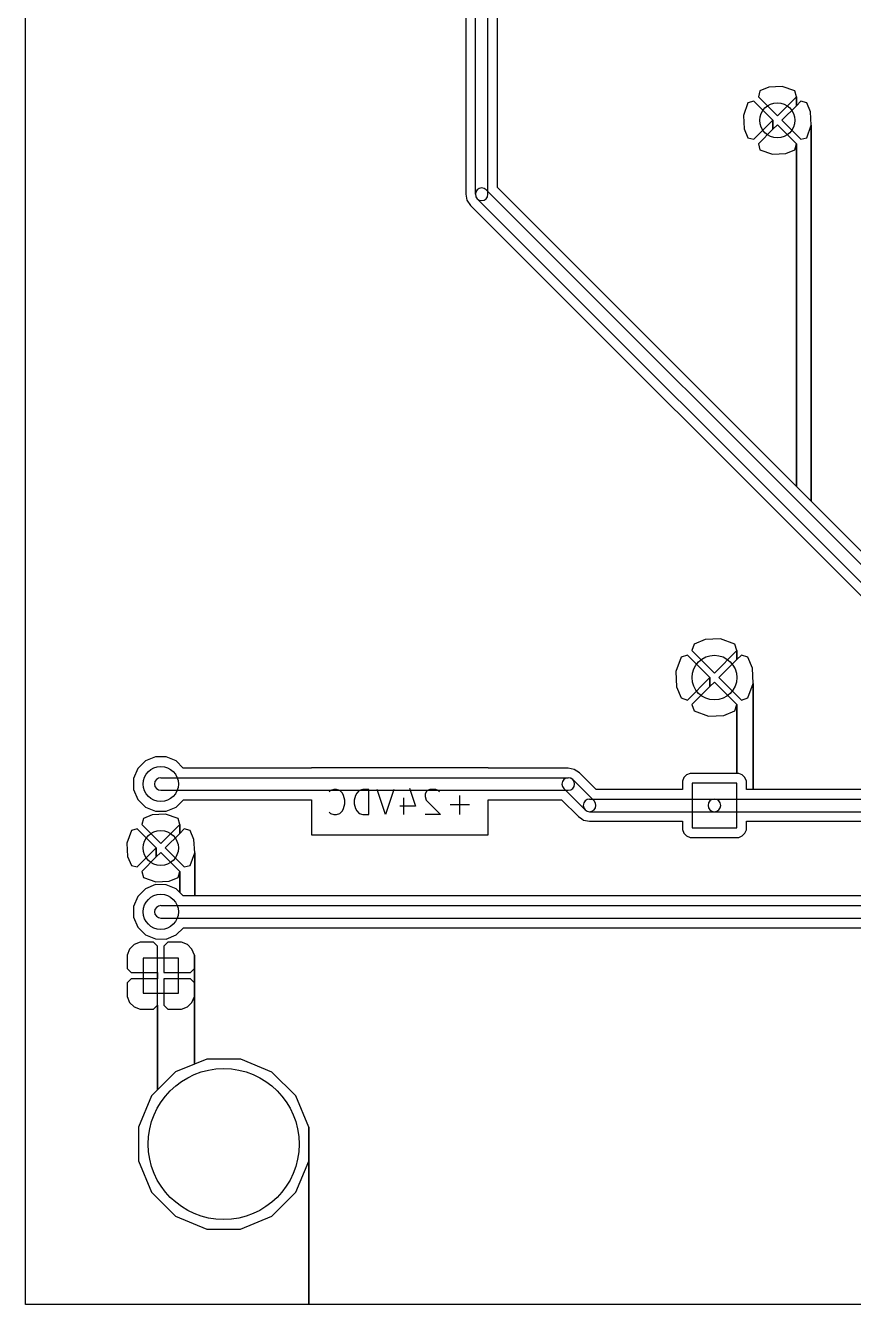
# Model space of a CAD drawing. Extents: x 114.1 to 212.9, y -157.4 to -58.6.
# Drawn here: x 114.1 to 147, y -157.4 to -106.5 of the extents above; entities that cross this region are included whole.
import ezdxf

# ---------------------------------------------------------------- set-up
doc = ezdxf.new("R2010")
doc.units = 0
doc.header["$MEASUREMENT"] = 0
doc.layers.add('BLACK', color=250, linetype='CONTINUOUS')

msp = doc.modelspace()

# ---------------------------------------------------------------- linework, layer by layer
at = {"layer": 'BLACK'}
for p, q in [((114.127, -157.373), (114.127, -58.627)), ((114.127, -157.373), (114.127, -58.627)), ((131.619, -87), (131.619, -113.25)), ((131.619, -87), (131.619, -113.25)), ((132, -113.25), (132, -87)), ((132.5, -113.25), (132.5, -87)), ((132.881, -112.989), (132.881, -87.2614)), ((132.881, -112.989), (132.881, -87.2614)), ((143.307, -109.14), (143.245, -109.376)), ((143.307, -109.14), (143.245, -109.376)), ((143.663, -108.993), (143.307, -109.14)), ((143.663, -108.993), (143.307, -109.14)), ((144.193, -108.964), (143.663, -108.993)), ((144.193, -108.964), (143.663, -108.993)), ((144.693, -109.14), (144.193, -108.964)), ((144.693, -109.14), (144.193, -108.964)), ((144.755, -109.376), (144.693, -109.14)), ((144.755, -109.376), (144.693, -109.14)), ((142.83, -109.617), (142.654, -110.117)), ((142.83, -109.617), (142.654, -110.117)), ((143.066, -109.555), (142.83, -109.617)), ((143.066, -109.555), (142.83, -109.617)), ((143.82, -110.31), (143.066, -109.555)), ((143.82, -110.31), (143.066, -109.555)), ((143.245, -109.376), (144, -110.13)), ((143.245, -109.376), (144, -110.13)), ((144, -110.13), (144.755, -109.376)), ((144, -110.13), (144.755, -109.376)), ((144.755, -109.735), (144.18, -110.31)), ((144.755, -109.735), (144.18, -110.31)), ((144.755, -109.735), (144.755, -109.376)), ((144.755, -109.376), (144.755, -109.735)), ((144.755, -109.735), (144.755, -109.376)), ((144.755, -109.376), (144.755, -109.735)), ((144.934, -109.555), (144.755, -109.735)), ((144.934, -109.555), (144.755, -109.735)), ((145.17, -109.617), (144.934, -109.555)), ((145.17, -109.617), (144.934, -109.555)), ((145.317, -109.973), (145.17, -109.617)), ((145.317, -109.973), (145.17, -109.617)), ((142.654, -110.117), (142.683, -110.647)), ((142.654, -110.117), (142.683, -110.647)), ((145.346, -110.503), (145.317, -109.973)), ((145.346, -110.503), (145.317, -109.973)), ((142.683, -110.647), (142.83, -111.003)), ((142.683, -110.647), (142.83, -111.003)), ((143.066, -111.065), (143.82, -110.31)), ((143.066, -111.065), (143.82, -110.31)), ((143.82, -110.669), (143.245, -111.244)), ((143.82, -110.669), (143.245, -111.244)), ((143.82, -110.669), (143.82, -110.31)), ((143.82, -110.31), (143.82, -110.669)), ((143.82, -110.669), (143.82, -110.31)), ((143.82, -110.31), (143.82, -110.669)), ((144, -110.49), (143.82, -110.669)), ((144, -110.49), (143.82, -110.669)), ((144.755, -111.244), (144, -110.49)), ((144.755, -111.244), (144, -110.49)), ((144.18, -110.31), (144.934, -111.065)), ((144.18, -110.31), (144.934, -111.065)), ((145.17, -111.003), (145.346, -110.503)), ((145.17, -111.003), (145.346, -110.503)), ((145.346, -125.454), (145.346, -110.503)), ((145.346, -110.503), (145.346, -125.454)), ((145.346, -125.454), (145.346, -110.503)), ((145.346, -110.503), (145.346, -125.454)), ((142.83, -111.003), (143.066, -111.065)), ((142.83, -111.003), (143.066, -111.065)), ((143.245, -111.244), (143.307, -111.48)), ((143.245, -111.244), (143.307, -111.48)), ((144.693, -111.48), (144.755, -111.244)), ((144.693, -111.48), (144.755, -111.244)), ((144.755, -124.862), (144.755, -111.244)), ((144.755, -111.244), (144.755, -124.862)), ((144.755, -124.862), (144.755, -111.244)), ((144.755, -111.244), (144.755, -124.862)), ((144.934, -111.065), (145.17, -111.003)), ((144.934, -111.065), (145.17, -111.003)), ((143.307, -111.48), (143.807, -111.656)), ((143.307, -111.48), (143.807, -111.656)), ((143.807, -111.656), (144.337, -111.627)), ((143.807, -111.656), (144.337, -111.627)), ((144.337, -111.627), (144.693, -111.48)), ((144.337, -111.627), (144.693, -111.48)), ((131.619, -113.25), (131.667, -113.491)), ((131.619, -113.25), (131.667, -113.491)), ((132.427, -113.073), (149.677, -130.323)), ((144.755, -124.862), (132.881, -112.989)), ((144.755, -124.862), (132.881, -112.989)), ((131.667, -113.491), (131.804, -113.696)), ((131.667, -113.491), (131.804, -113.696)), ((131.804, -113.696), (149.054, -130.946)), ((131.804, -113.696), (149.054, -130.946)), ((132.073, -113.427), (149.323, -130.677)), ((145.346, -125.454), (144.755, -124.862)), ((145.346, -125.454), (144.755, -124.862)), ((149.761, -129.869), (145.346, -125.454)), ((149.761, -129.869), (145.346, -125.454)), ((141.132, -130.95), (140.692, -131.132)), ((141.132, -130.95), (140.692, -131.132)), ((141.738, -130.924), (141.132, -130.95)), ((141.738, -130.924), (141.132, -130.95)), ((142.308, -131.132), (141.738, -130.924)), ((142.308, -131.132), (141.738, -130.924)), ((140.428, -131.567), (140.172, -131.652)), ((140.428, -131.567), (140.172, -131.652)), ((141.32, -132.46), (140.428, -131.567)), ((141.32, -132.46), (140.428, -131.567)), ((140.692, -131.132), (140.607, -131.388)), ((140.692, -131.132), (140.607, -131.388)), ((140.607, -131.388), (141.5, -132.28)), ((140.607, -131.388), (141.5, -132.28)), ((141.5, -132.28), (142.393, -131.388)), ((141.5, -132.28), (142.393, -131.388)), ((142.393, -131.388), (142.308, -131.132)), ((142.393, -131.388), (142.308, -131.132)), ((142.393, -131.747), (142.393, -131.388)), ((142.393, -131.388), (142.393, -131.747)), ((142.393, -131.747), (142.393, -131.388)), ((142.393, -131.388), (142.393, -131.747)), ((142.572, -131.567), (142.393, -131.747)), ((142.572, -131.567), (142.393, -131.747)), ((142.828, -131.652), (142.572, -131.567)), ((142.828, -131.652), (142.572, -131.567)), ((140.172, -131.652), (139.964, -132.222)), ((140.172, -131.652), (139.964, -132.222)), ((142.393, -131.747), (141.68, -132.46)), ((142.393, -131.747), (141.68, -132.46)), ((143.01, -132.092), (142.828, -131.652)), ((143.01, -132.092), (142.828, -131.652)), ((143.036, -132.698), (143.01, -132.092)), ((143.036, -132.698), (143.01, -132.092)), ((139.964, -132.222), (139.99, -132.828)), ((139.964, -132.222), (139.99, -132.828)), ((140.428, -133.353), (141.32, -132.46)), ((140.428, -133.353), (141.32, -132.46)), ((141.32, -132.819), (141.32, -132.46)), ((141.32, -132.46), (141.32, -132.819)), ((141.32, -132.819), (141.32, -132.46)), ((141.32, -132.46), (141.32, -132.819)), ((141.5, -132.64), (141.32, -132.819)), ((141.5, -132.64), (141.32, -132.819)), ((142.393, -133.532), (141.5, -132.64)), ((142.393, -133.532), (141.5, -132.64)), ((141.68, -132.46), (142.572, -133.353)), ((141.68, -132.46), (142.572, -133.353)), ((139.99, -132.828), (140.172, -133.268)), ((139.99, -132.828), (140.172, -133.268)), ((141.32, -132.819), (140.607, -133.532)), ((141.32, -132.819), (140.607, -133.532)), ((142.828, -133.268), (143.036, -132.698)), ((142.828, -133.268), (143.036, -132.698)), ((143.036, -136.909), (143.036, -132.698)), ((143.036, -132.698), (143.036, -136.909)), ((143.036, -136.909), (143.036, -132.698)), ((143.036, -132.698), (143.036, -136.909)), ((140.172, -133.268), (140.428, -133.353)), ((140.172, -133.268), (140.428, -133.353)), ((140.607, -133.532), (140.692, -133.788)), ((140.607, -133.532), (140.692, -133.788)), ((142.308, -133.788), (142.393, -133.532)), ((142.308, -133.788), (142.393, -133.532)), ((142.393, -136.27), (142.393, -133.532)), ((142.393, -133.532), (142.393, -136.27)), ((142.393, -136.27), (142.393, -133.532)), ((142.393, -133.532), (142.393, -136.27)), ((142.572, -133.353), (142.828, -133.268)), ((142.572, -133.353), (142.828, -133.268)), ((140.692, -133.788), (141.262, -133.996)), ((140.692, -133.788), (141.262, -133.996)), ((141.262, -133.996), (141.868, -133.97)), ((141.262, -133.996), (141.868, -133.97)), ((141.868, -133.97), (142.308, -133.788)), ((141.868, -133.97), (142.308, -133.788)), ((119.286, -135.61), (118.889, -135.774)), ((119.286, -135.61), (118.889, -135.774)), ((119.716, -135.611), (119.286, -135.61)), ((119.716, -135.611), (119.286, -135.61)), ((120.112, -135.775), (119.716, -135.611)), ((120.112, -135.775), (119.716, -135.611)), ((118.585, -136.078), (118.421, -136.474)), ((118.585, -136.078), (118.421, -136.474)), ((118.889, -135.774), (118.585, -136.078)), ((118.889, -135.774), (118.585, -136.078)), ((120.395, -136.059), (120.112, -135.775)), ((120.395, -136.059), (120.112, -135.775)), ((125.494, -136.059), (120.395, -136.059)), ((125.494, -136.059), (120.395, -136.059)), ((132.506, -136.044), (125.494, -136.044)), ((125.494, -136.044), (125.494, -136.059)), ((132.506, -136.044), (125.494, -136.044)), ((125.494, -136.044), (125.494, -136.059)), ((132.506, -136.059), (132.506, -136.044)), ((132.506, -136.059), (132.506, -136.044)), ((135.69, -136.059), (132.506, -136.059)), ((135.69, -136.059), (132.506, -136.059)), ((135.931, -136.107), (135.69, -136.059)), ((135.931, -136.107), (135.69, -136.059)), ((136.136, -136.244), (135.931, -136.107)), ((136.136, -136.244), (135.931, -136.107)), ((118.421, -136.474), (118.42, -136.904)), ((118.421, -136.474), (118.42, -136.904)), ((119.5, -136.44), (135.69, -136.44)), ((135.867, -136.513), (136.717, -137.363)), ((136.801, -136.909), (136.136, -136.244)), ((136.801, -136.909), (136.136, -136.244)), ((140.288, -136.435), (140.23, -136.575)), ((140.288, -136.435), (140.23, -136.575)), ((140.23, -136.575), (140.23, -136.726)), ((140.23, -136.575), (140.23, -136.726)), ((140.395, -136.328), (140.288, -136.435)), ((140.395, -136.328), (140.288, -136.435)), ((140.536, -136.27), (140.395, -136.328)), ((140.536, -136.27), (140.395, -136.328)), ((142.314, -136.27), (140.536, -136.27)), ((142.314, -136.27), (140.536, -136.27)), ((142.389, -136.651), (140.611, -136.651)), ((140.611, -136.651), (140.611, -138.429)), ((142.393, -136.27), (142.314, -136.27)), ((142.393, -136.27), (142.314, -136.27)), ((142.389, -138.429), (142.389, -136.651)), ((142.465, -136.27), (142.393, -136.27)), ((142.465, -136.27), (142.393, -136.27)), ((142.605, -136.328), (142.465, -136.27)), ((142.605, -136.328), (142.465, -136.27)), ((142.712, -136.435), (142.605, -136.328)), ((142.712, -136.435), (142.605, -136.328)), ((142.77, -136.576), (142.712, -136.435)), ((142.77, -136.576), (142.712, -136.435)), ((142.77, -136.909), (142.77, -136.576)), ((142.77, -136.909), (142.77, -136.576)), ((118.42, -136.904), (118.584, -137.301)), ((118.42, -136.904), (118.584, -137.301)), ((119.5, -136.94), (135.69, -136.94)), ((126.238, -136.952), (126.19, -137)), ((126.381, -136.905), (126.238, -136.952)), ((126.476, -136.905), (126.381, -136.905)), ((126.619, -136.952), (126.476, -136.905)), ((126.714, -137.048), (126.619, -136.952)), ((126.762, -137.143), (126.714, -137.048)), ((126.81, -137.333), (126.762, -137.143)), ((127.238, -137.143), (127.19, -137.333)), ((127.286, -137.048), (127.238, -137.143)), ((127.381, -136.952), (127.286, -137.048)), ((127.524, -136.905), (127.381, -136.952)), ((127.762, -136.905), (127.524, -136.905)), ((127.762, -137.905), (127.762, -136.905)), ((128.429, -137.905), (128.095, -136.905)), ((128.762, -136.905), (128.429, -137.905)), ((129.381, -136.857), (129.619, -137.571)), ((130.048, -137), (130, -137.095)), ((130, -137.095), (130, -137.19)), ((130, -137.19), (130.048, -137.333)), ((130.095, -136.952), (130.048, -137)), ((130.19, -136.905), (130.095, -136.952)), ((130.429, -136.905), (130.19, -136.905)), ((130.524, -136.952), (130.429, -136.905)), ((130.571, -137), (130.524, -136.952)), ((131.381, -137.905), (131.381, -137.143)), ((135.513, -136.867), (136.363, -137.717)), ((140.23, -136.909), (136.801, -136.909)), ((140.23, -136.909), (136.801, -136.909)), ((140.23, -136.726), (140.23, -136.909)), ((140.23, -136.726), (140.23, -136.909)), ((143.036, -136.909), (142.77, -136.909)), ((143.036, -136.909), (142.77, -136.909)), ((161.685, -136.909), (143.036, -136.909)), ((161.685, -136.909), (143.036, -136.909)), ((118.584, -137.301), (118.888, -137.605)), ((118.584, -137.301), (118.888, -137.605)), ((118.888, -137.605), (119.284, -137.769)), ((118.888, -137.605), (119.284, -137.769)), ((119.714, -137.77), (120.111, -137.606)), ((119.714, -137.77), (120.111, -137.606)), ((120.111, -137.606), (120.396, -137.321)), ((120.111, -137.606), (120.396, -137.321)), ((120.396, -137.321), (125.494, -137.321)), ((120.396, -137.321), (125.494, -137.321)), ((125.494, -137.321), (125.494, -138.706)), ((125.494, -137.321), (125.494, -138.706)), ((126.714, -137.762), (126.762, -137.667)), ((126.762, -137.667), (126.81, -137.476)), ((126.81, -137.476), (126.81, -137.333)), ((127.19, -137.333), (127.19, -137.476)), ((127.19, -137.476), (127.238, -137.667)), ((127.238, -137.667), (127.286, -137.762)), ((129.619, -137.571), (129, -137.571)), ((129.143, -137.238), (129.143, -137.905)), ((130.048, -137.333), (130.619, -137.905)), ((131.762, -137.524), (131, -137.524)), ((132.506, -138.706), (132.506, -137.321)), ((132.506, -137.321), (135.429, -137.321)), ((132.506, -138.706), (132.506, -137.321)), ((132.506, -137.321), (135.429, -137.321)), ((135.429, -137.321), (136.094, -137.986)), ((135.429, -137.321), (136.094, -137.986)), ((136.54, -137.29), (141.5, -137.29)), ((141.5, -137.29), (162.02, -137.29)), ((118.807, -138.06), (118.745, -138.296)), ((118.807, -138.06), (118.745, -138.296)), ((119.163, -137.913), (118.807, -138.06)), ((119.163, -137.913), (118.807, -138.06)), ((119.693, -137.884), (119.163, -137.913)), ((119.693, -137.884), (119.163, -137.913)), ((119.284, -137.769), (119.714, -137.77)), ((119.284, -137.769), (119.714, -137.77)), ((120.193, -138.06), (119.693, -137.884)), ((120.193, -138.06), (119.693, -137.884)), ((120.255, -138.296), (120.193, -138.06)), ((120.255, -138.296), (120.193, -138.06)), ((126.19, -137.81), (126.238, -137.857)), ((126.238, -137.857), (126.381, -137.905)), ((126.381, -137.905), (126.476, -137.905)), ((126.476, -137.905), (126.619, -137.857)), ((126.619, -137.857), (126.714, -137.762)), ((127.286, -137.762), (127.381, -137.857)), ((127.381, -137.857), (127.524, -137.905)), ((127.524, -137.905), (127.762, -137.905)), ((130.619, -137.905), (130, -137.905)), ((136.094, -137.986), (136.094, -137.986)), ((136.094, -137.986), (136.231, -138.078)), ((136.094, -137.986), (136.094, -137.986)), ((136.094, -137.986), (136.231, -138.078)), ((136.231, -138.078), (136.299, -138.123)), ((136.231, -138.078), (136.299, -138.123)), ((136.299, -138.123), (136.299, -138.123)), ((136.299, -138.123), (136.54, -138.171)), ((136.299, -138.123), (136.299, -138.123)), ((136.299, -138.123), (136.54, -138.171)), ((136.54, -137.79), (141.5, -137.79)), ((136.54, -138.171), (140.23, -138.171)), ((136.54, -138.171), (140.23, -138.171)), ((140.23, -138.171), (140.23, -138.504)), ((140.23, -138.171), (140.23, -138.504)), ((141.5, -137.79), (162.02, -137.79)), ((142.77, -138.354), (142.77, -138.171)), ((142.77, -138.171), (161.277, -138.171)), ((142.77, -138.354), (142.77, -138.171)), ((142.77, -138.171), (161.277, -138.171)), ((118.33, -138.537), (118.154, -139.037)), ((118.33, -138.537), (118.154, -139.037)), ((118.566, -138.475), (118.33, -138.537)), ((118.566, -138.475), (118.33, -138.537)), ((119.32, -139.23), (118.566, -138.475)), ((119.32, -139.23), (118.566, -138.475)), ((118.745, -138.296), (119.5, -139.05)), ((118.745, -138.296), (119.5, -139.05)), ((119.5, -139.05), (120.255, -138.296)), ((119.5, -139.05), (120.255, -138.296)), ((120.255, -138.655), (119.68, -139.23)), ((120.255, -138.655), (119.68, -139.23)), ((120.255, -138.655), (120.255, -138.296)), ((120.255, -138.296), (120.255, -138.655)), ((120.255, -138.655), (120.255, -138.296)), ((120.255, -138.296), (120.255, -138.655)), ((120.434, -138.475), (120.255, -138.655)), ((120.434, -138.475), (120.255, -138.655)), ((120.67, -138.537), (120.434, -138.475)), ((120.67, -138.537), (120.434, -138.475)), ((120.817, -138.893), (120.67, -138.537)), ((120.817, -138.893), (120.67, -138.537)), ((125.494, -138.706), (132.506, -138.706)), ((125.494, -138.706), (132.506, -138.706)), ((140.23, -138.504), (140.288, -138.645)), ((140.23, -138.504), (140.288, -138.645)), ((140.288, -138.645), (140.395, -138.752)), ((140.288, -138.645), (140.395, -138.752)), ((140.395, -138.752), (140.535, -138.81)), ((140.395, -138.752), (140.535, -138.81)), ((140.611, -138.429), (142.389, -138.429)), ((142.464, -138.81), (142.605, -138.752)), ((142.464, -138.81), (142.605, -138.752)), ((142.605, -138.752), (142.712, -138.645)), ((142.605, -138.752), (142.712, -138.645)), ((142.712, -138.645), (142.77, -138.505)), ((142.712, -138.645), (142.77, -138.505)), ((142.77, -138.505), (142.77, -138.354)), ((142.77, -138.505), (142.77, -138.354)), ((118.154, -139.037), (118.183, -139.567)), ((118.154, -139.037), (118.183, -139.567)), ((118.566, -139.985), (119.32, -139.23)), ((118.566, -139.985), (119.32, -139.23)), ((119.32, -139.589), (119.32, -139.23)), ((119.32, -139.23), (119.32, -139.589)), ((119.32, -139.589), (119.32, -139.23)), ((119.32, -139.23), (119.32, -139.589)), ((119.68, -139.23), (120.434, -139.985)), ((119.68, -139.23), (120.434, -139.985)), ((120.846, -139.423), (120.817, -138.893)), ((120.846, -139.423), (120.817, -138.893)), ((140.535, -138.81), (140.686, -138.81)), ((140.535, -138.81), (140.686, -138.81)), ((140.686, -138.81), (142.464, -138.81)), ((140.686, -138.81), (142.464, -138.81)), ((118.183, -139.567), (118.33, -139.923)), ((118.183, -139.567), (118.33, -139.923)), ((119.32, -139.589), (118.745, -140.164)), ((119.32, -139.589), (118.745, -140.164)), ((119.5, -139.41), (119.32, -139.589)), ((119.5, -139.41), (119.32, -139.589)), ((120.255, -140.164), (119.5, -139.41)), ((120.255, -140.164), (119.5, -139.41)), ((120.67, -139.923), (120.846, -139.423)), ((120.67, -139.923), (120.846, -139.423)), ((120.846, -141.139), (120.846, -139.423)), ((120.846, -139.423), (120.846, -141.139)), ((120.846, -141.139), (120.846, -139.423)), ((120.846, -139.423), (120.846, -141.139)), ((118.33, -139.923), (118.566, -139.985)), ((118.33, -139.923), (118.566, -139.985)), ((118.745, -140.164), (118.807, -140.4)), ((118.745, -140.164), (118.807, -140.4)), ((120.193, -140.4), (120.255, -140.164)), ((120.193, -140.4), (120.255, -140.164)), ((120.255, -140.998), (120.255, -140.164)), ((120.255, -140.164), (120.255, -140.998)), ((120.255, -140.998), (120.255, -140.164)), ((120.255, -140.164), (120.255, -140.998)), ((120.434, -139.985), (120.67, -139.923)), ((120.434, -139.985), (120.67, -139.923)), ((118.807, -140.4), (119.307, -140.576)), ((118.807, -140.4), (119.307, -140.576)), ((119.286, -140.69), (118.889, -140.854)), ((119.286, -140.69), (118.889, -140.854)), ((119.716, -140.691), (119.286, -140.69)), ((119.716, -140.691), (119.286, -140.69)), ((119.307, -140.576), (119.837, -140.547)), ((119.307, -140.576), (119.837, -140.547)), ((120.112, -140.855), (119.716, -140.691)), ((120.112, -140.855), (119.716, -140.691)), ((119.837, -140.547), (120.193, -140.4)), ((119.837, -140.547), (120.193, -140.4)), ((118.585, -141.158), (118.421, -141.554)), ((118.585, -141.158), (118.421, -141.554)), ((118.889, -140.854), (118.585, -141.158)), ((118.889, -140.854), (118.585, -141.158)), ((120.255, -140.998), (120.112, -140.855)), ((120.255, -140.998), (120.112, -140.855)), ((120.395, -141.139), (120.255, -140.998)), ((120.395, -141.139), (120.255, -140.998)), ((120.846, -141.139), (120.395, -141.139)), ((120.846, -141.139), (120.395, -141.139)), ((148.27, -141.139), (120.846, -141.139)), ((148.27, -141.139), (120.846, -141.139)), ((118.421, -141.554), (118.42, -141.984)), ((118.421, -141.554), (118.42, -141.984)), ((119.5, -141.52), (148.27, -141.52)), ((118.42, -141.984), (118.584, -142.381)), ((118.42, -141.984), (118.584, -142.381)), ((119.5, -142.02), (148.27, -142.02)), ((118.584, -142.381), (118.888, -142.685)), ((118.584, -142.381), (118.888, -142.685)), ((118.888, -142.685), (119.284, -142.849)), ((118.888, -142.685), (119.284, -142.849)), ((119.714, -142.85), (120.111, -142.686)), ((119.714, -142.85), (120.111, -142.686)), ((120.111, -142.686), (120.396, -142.401)), ((120.111, -142.686), (120.396, -142.401)), ((120.396, -142.401), (148.009, -142.401)), ((120.396, -142.401), (148.009, -142.401)), ((118.263, -143.252), (118.166, -143.486)), ((118.263, -143.252), (118.166, -143.486)), ((118.441, -143.073), (118.263, -143.252)), ((118.441, -143.073), (118.263, -143.252)), ((118.675, -142.977), (118.441, -143.073)), ((118.675, -142.977), (118.441, -143.073)), ((118.927, -142.976), (118.675, -142.977)), ((118.927, -142.976), (118.675, -142.977)), ((119.214, -142.976), (118.927, -142.976)), ((119.214, -142.976), (118.927, -142.976)), ((119.373, -143.135), (119.214, -142.976)), ((119.373, -143.135), (119.214, -142.976)), ((119.284, -142.849), (119.714, -142.85)), ((119.284, -142.849), (119.714, -142.85)), ((119.373, -144.183), (119.373, -143.135)), ((119.373, -144.183), (119.373, -143.135)), ((119.786, -142.976), (119.627, -143.135)), ((119.786, -142.976), (119.627, -143.135)), ((119.627, -143.135), (119.627, -144.183)), ((119.627, -143.135), (119.627, -144.183)), ((120.073, -142.976), (119.786, -142.976)), ((120.073, -142.976), (119.786, -142.976)), ((120.325, -142.977), (120.073, -142.976)), ((120.325, -142.977), (120.073, -142.976)), ((120.559, -143.073), (120.325, -142.977)), ((120.559, -143.073), (120.325, -142.977)), ((120.737, -143.252), (120.559, -143.073)), ((120.737, -143.252), (120.559, -143.073)), ((120.834, -143.486), (120.737, -143.252)), ((120.834, -143.486), (120.737, -143.252)), ((118.166, -143.486), (118.166, -144.024)), ((118.166, -143.486), (118.166, -144.024)), ((120.198, -143.612), (118.801, -143.612)), ((118.801, -143.612), (118.801, -145.008)), ((120.198, -145.008), (120.198, -143.612)), ((120.834, -145.134), (120.834, -143.486)), ((120.834, -144.024), (120.834, -143.486)), ((120.834, -143.486), (120.834, -145.134)), ((120.834, -145.134), (120.834, -143.486)), ((120.834, -144.024), (120.834, -143.486)), ((120.834, -143.486), (120.834, -145.134)), ((118.166, -144.024), (118.325, -144.183)), ((118.166, -144.024), (118.325, -144.183)), ((118.325, -144.183), (119.373, -144.183)), ((118.325, -144.183), (119.373, -144.183)), ((119.373, -144.437), (119.373, -144.183)), ((119.373, -144.183), (119.373, -144.437)), ((119.373, -144.437), (119.373, -144.183)), ((119.373, -144.183), (119.373, -144.437)), ((119.627, -144.183), (120.675, -144.183)), ((119.627, -144.183), (120.675, -144.183)), ((120.675, -144.183), (120.834, -144.024)), ((120.675, -144.183), (120.834, -144.024)), ((118.325, -144.437), (118.166, -144.596)), ((118.325, -144.437), (118.166, -144.596)), ((118.166, -144.596), (118.166, -145.134)), ((118.166, -144.596), (118.166, -145.134)), ((119.373, -144.437), (118.325, -144.437)), ((119.373, -144.437), (118.325, -144.437)), ((119.373, -145.485), (119.373, -144.437)), ((119.373, -145.485), (119.373, -144.437)), ((120.675, -144.437), (119.627, -144.437)), ((119.627, -144.437), (119.627, -145.485)), ((120.675, -144.437), (119.627, -144.437)), ((119.627, -144.437), (119.627, -145.485)), ((120.834, -144.596), (120.675, -144.437)), ((120.834, -144.596), (120.675, -144.437)), ((120.834, -145.134), (120.834, -144.596)), ((120.834, -145.134), (120.834, -144.596)), ((118.166, -145.134), (118.263, -145.368)), ((118.166, -145.134), (118.263, -145.368)), ((118.801, -145.008), (120.198, -145.008)), ((120.737, -145.368), (120.834, -145.134)), ((120.737, -145.368), (120.834, -145.134)), ((120.834, -147.824), (120.834, -145.134)), ((120.834, -145.134), (120.834, -147.824)), ((120.834, -147.824), (120.834, -145.134)), ((120.834, -145.134), (120.834, -147.824)), ((118.263, -145.368), (118.441, -145.547)), ((118.263, -145.368), (118.441, -145.547)), ((118.441, -145.547), (118.675, -145.643)), ((118.441, -145.547), (118.675, -145.643)), ((118.675, -145.643), (118.927, -145.644)), ((118.675, -145.643), (118.927, -145.644)), ((118.927, -145.644), (119.214, -145.643)), ((118.927, -145.644), (119.214, -145.643)), ((119.214, -145.643), (119.373, -145.485)), ((119.214, -145.643), (119.373, -145.485)), ((119.373, -148.845), (119.373, -145.485)), ((119.373, -145.485), (119.373, -148.845)), ((119.373, -148.845), (119.373, -145.485)), ((119.373, -145.485), (119.373, -148.845)), ((119.627, -145.485), (119.786, -145.643)), ((119.627, -145.485), (119.786, -145.643)), ((119.786, -145.643), (120.073, -145.644)), ((119.786, -145.643), (120.073, -145.644)), ((120.073, -145.644), (120.325, -145.643)), ((120.073, -145.644), (120.325, -145.643)), ((120.325, -145.643), (120.559, -145.547)), ((120.325, -145.643), (120.559, -145.547)), ((120.559, -145.547), (120.737, -145.368)), ((120.559, -145.547), (120.737, -145.368)), ((120.834, -147.824), (120.087, -148.132)), ((120.834, -147.824), (120.087, -148.132)), ((121.33, -147.619), (120.834, -147.824)), ((121.33, -147.619), (120.834, -147.824)), ((122.675, -147.62), (121.33, -147.619)), ((122.675, -147.62), (121.33, -147.619)), ((123.918, -148.136), (122.675, -147.62)), ((123.918, -148.136), (122.675, -147.62)), ((120.087, -148.132), (119.373, -148.845)), ((120.087, -148.132), (119.373, -148.845)), ((124.868, -149.087), (123.918, -148.136)), ((124.868, -149.087), (123.918, -148.136)), ((119.373, -148.845), (119.136, -149.082)), ((119.373, -148.845), (119.136, -149.082)), ((119.136, -149.082), (118.62, -150.325)), ((119.136, -149.082), (118.62, -150.325)), ((125.381, -150.33), (124.868, -149.087)), ((125.381, -150.33), (124.868, -149.087)), ((118.62, -150.325), (118.619, -151.67)), ((118.62, -150.325), (118.619, -151.67)), ((125.38, -151.675), (125.381, -150.33)), ((125.38, -151.675), (125.381, -150.33)), ((125.381, -157.373), (125.381, -150.33)), ((125.381, -150.33), (125.381, -157.373)), ((125.381, -157.373), (125.381, -150.33)), ((125.381, -150.33), (125.381, -157.373)), ((118.619, -151.67), (119.132, -152.913)), ((118.619, -151.67), (119.132, -152.913)), ((124.864, -152.918), (125.38, -151.675)), ((124.864, -152.918), (125.38, -151.675)), ((119.132, -152.913), (120.082, -153.864)), ((119.132, -152.913), (120.082, -153.864)), ((123.913, -153.868), (124.864, -152.918)), ((123.913, -153.868), (124.864, -152.918)), ((120.082, -153.864), (121.325, -154.38)), ((120.082, -153.864), (121.325, -154.38)), ((122.67, -154.381), (123.913, -153.868)), ((122.67, -154.381), (123.913, -153.868)), ((121.325, -154.38), (122.67, -154.381)), ((121.325, -154.38), (122.67, -154.381)), ((125.381, -157.373), (114.127, -157.373)), ((125.381, -157.373), (114.127, -157.373)), ((211.381, -157.373), (125.381, -157.373)), ((211.381, -157.373), (125.381, -157.373))]:
    msp.add_line(p, q, dxfattribs=at)
for centre, radius in [((144, -110.31), 0.6985), ((141.5, -132.46), 0.889), ((119.5, -136.69), 0.6985), ((119.5, -139.23), 0.6985), ((119.5, -141.77), 0.6985), ((122, -151), 2.9997)]:
    msp.add_circle(centre, radius, dxfattribs=at)
for centre, start, end in [((132.25, -113.25), 45, 225), ((132.25, -113.25), 180, 360), ((119.5, -136.69), 90, 270), ((135.69, -136.69), 45, 225), ((135.69, -136.69), 270, 450), ((136.54, -137.54), 90, 270), ((136.54, -137.54), 225, 405), ((141.5, -137.54), 90, 270), ((141.5, -137.54), 270, 450), ((119.5, -141.77), 90, 270)]:
    msp.add_arc(centre, 0.25, start, end, dxfattribs=at)

doc.saveas('drawing.dxf')
